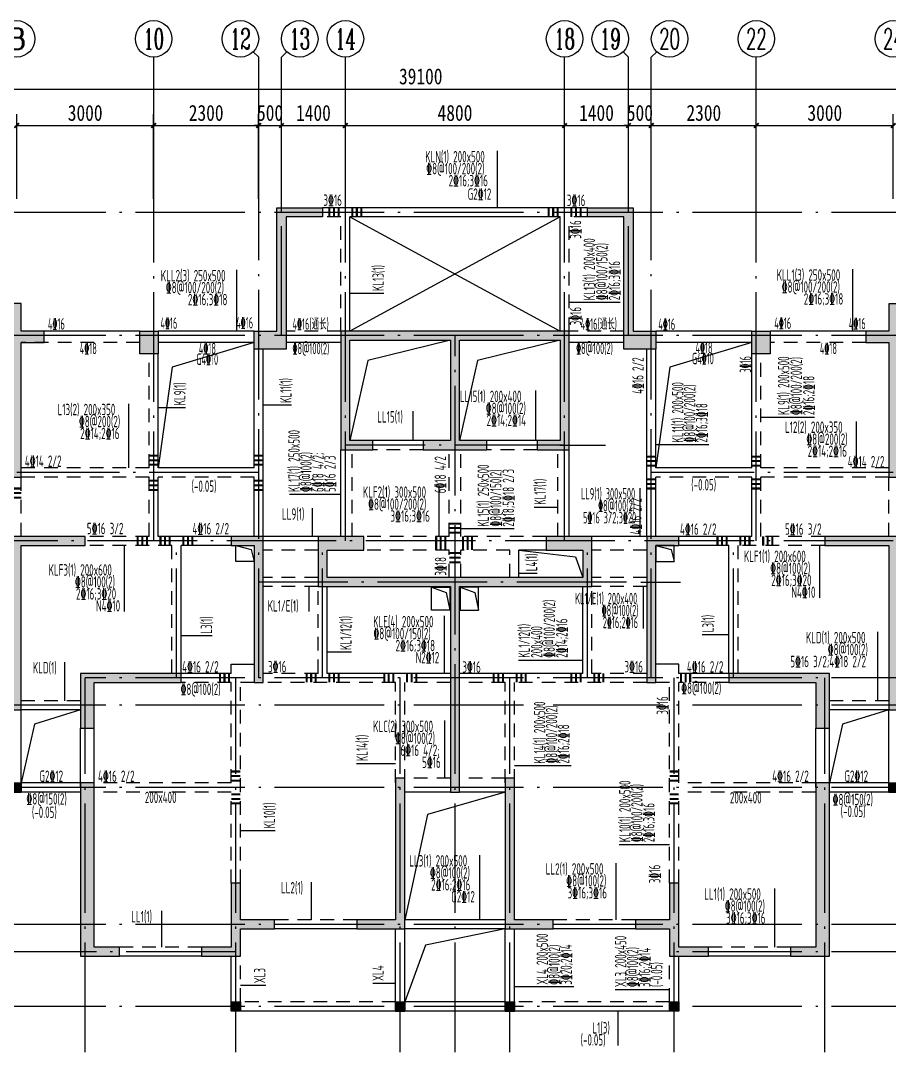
# Model space of a CAD drawing. Extents: x -144902 to 588294, y -160863 to 65494.
# Drawn here: x 405047 to 424077, y -66817 to -44274 of the extents above; entities that cross this region are included whole.
import ezdxf
from ezdxf.enums import TextEntityAlignment as Align

# ---------------------------------------------------------------- set-up
doc = ezdxf.new("R2010")
doc.units = 0
doc.header["$LTSCALE"] = 100
doc.linetypes.add('3', pattern=[5, 3, -2])
doc.linetypes.add('ACAD_ISO04W100', pattern=[30.5, 24, -3, 0.5, -3])
doc.layers.get('0').update_dxf_attribs({"linetype": 'CONTINUOUS'})
doc.layers.get('Defpoints').update_dxf_attribs({"linetype": 'CONTINUOUS'})
for name, color, linetype in [('AXIS', 3, 'CONTINUOUS'), ('AXIS_TEXT', 7, 'CONTINUOUS'), ('DOTE', 253, 'ACAD_ISO04W100'), ('GZ', 7, 'CONTINUOUS'), ('HATCH', 254, 'CONTINUOUS'), ('HIDE_BEAMDIMLOCAL', 7, 'CONTINUOUS'), ('HIDE_BEAMDIMMASS', 2, 'CONTINUOUS'), ('P排气道', 232, 'CONTINUOUS'), ('S_BEAMDIMLOCAL', 7, 'CONTINUOUS'), ('S_BEAMDIMMASS', 2, 'CONTINUOUS'), ('梁', 4, 'CONTINUOUS'), ('梁虚线', 134, '3'), ('次梁箍筋', 1, 'CONTINUOUS'), ('砼墙', 3, 'CONTINUOUS'), ('门', 174, 'CONTINUOUS'), ('门虚线', 174, '3'), ('零厚板', 7, 'CONTINUOUS')]:
    doc.layers.add(name, color=color, linetype=linetype)
doc.styles.add('_HZTXT', font='complex.shx', dxfattribs={"width": 0.7, "bigfont": 'tssdchn.shx'})
doc.styles.add('COMPLEX', font='COMPLEX')
doc.styles.add('DIM_FONT', font='SIMHEI.TTF', dxfattribs={"width": 0.8})
doc.styles.get("Standard").update_dxf_attribs({"font": 'tssdeng.shx', "width": 0.7, "bigfont": 'tssdchn.shx'})
doc.dimstyles.new('_TCH_ARCH&&100', dxfattribs={"dimtxt": 350, "dimasz": 100, "dimexe": 250, "dimexo": 300, "dimgap": 100, "dimtad": 1, "dimdec": 0, "dimzin": 0, "dimdsep": 46, "dimtxsty": 'DIM_FONT', "dimblk": 'ARCHTICK', "dimcen": 0.09, "dimclrt": 7, "dimazin": 2, "dimtfac": 1, "dimtdec": 0, "dimtix": 1, "dimtmove": 2, "dimatfit": 3, "dimfxl": 1, "dimtolj": 1, "dimtzin": 0, "dimarcsym": 0})

# ---------------------------------------------------------------- blocks, each defined once
blk = doc.blocks.new('2012120710010639')
at = {"layer": 'P排气道', "linetype": 'ByBlock', "elevation": 0}
for points in [[(9485, 1065), (9085, 1065), (9085, 1415), (9485, 1415)], [(18285, 1065), (18685, 1065), (18685, 1415), (18285, 1415)], [(13770, 500), (13770, 0), (13370, 0), (13370, 500)], [(14000, 500), (14000, 0), (14400, 0), (14400, 500)]]:
    blk.add_lwpolyline(points, close=True, dxfattribs=at)
for points in [[(9485, 1415), (9151, 1329), (9085, 1065)], [(18685, 1415), (18351, 1329), (18285, 1065)], [(13770, 500), (13447, 389), (13370, 0)], [(14400, 500), (14077, 389), (14000, 0)]]:
    blk.add_lwpolyline(points, dxfattribs=at)
blk = doc.blocks.new('_ArchTick')
at = {"color": 0, "linetype": 'ByBlock', "const_width": 0.4}
blk.add_lwpolyline([(-0.5, -0.5), (0.5, 0.5)], dxfattribs=at)
blk = doc.blocks.new('*D1671')
at = {"layer": 'AXIS', "color": 0, "lineweight": -2}
for p, q in [((30961, 22375), (30961, 24228)), ((33961, 22375), (33961, 24228)), ((30961, 23978), (33961, 23978))]:
    blk.add_line(p, q, dxfattribs=at)
at = {"layer": 'Defpoints', "color": 0}
for p in [(33961, 23978), (30961, 22075), (33961, 22075)]:
    blk.add_point(p, dxfattribs=at)
at = {"layer": 'AXIS', "color": 0, "lineweight": -2, "xscale": 100, "yscale": 100, "zscale": 100, "rotation": 180}
blk.add_blockref('_ArchTick', (30961, 23978), dxfattribs=at)
at = {"layer": 'AXIS', "color": 0, "lineweight": -2, "xscale": 100, "yscale": 100, "zscale": 100}
blk.add_blockref('_ArchTick', (33961, 23978), dxfattribs=at)
at = {"layer": 'AXIS', "color": 7, "insert": (32461, 24253), "char_height": 350, "attachment_point": 5, "style": 'DIM_FONT'}
blk.add_mtext('\\A1;3000', dxfattribs=at)
blk = doc.blocks.new('*D1672')
at = {"layer": 'AXIS', "color": 0, "lineweight": -2}
for p, q in [((28661, 22375), (28661, 24228)), ((30961, 22375), (30961, 24228)), ((28661, 23978), (30961, 23978))]:
    blk.add_line(p, q, dxfattribs=at)
at = {"layer": 'Defpoints', "color": 0}
for p in [(30961, 23978), (28661, 22075), (30961, 22075)]:
    blk.add_point(p, dxfattribs=at)
at = {"layer": 'AXIS', "color": 0, "lineweight": -2, "xscale": 100, "yscale": 100, "zscale": 100, "rotation": 180}
blk.add_blockref('_ArchTick', (28661, 23978), dxfattribs=at)
at = {"layer": 'AXIS', "color": 0, "lineweight": -2, "xscale": 100, "yscale": 100, "zscale": 100}
blk.add_blockref('_ArchTick', (30961, 23978), dxfattribs=at)
at = {"layer": 'AXIS', "color": 7, "insert": (29811, 24253), "char_height": 350, "attachment_point": 5, "style": 'DIM_FONT'}
blk.add_mtext('\\A1;2300', dxfattribs=at)
blk = doc.blocks.new('*D1673')
at = {"layer": 'AXIS', "color": 0, "lineweight": -2}
for p, q in [((28161, 22375), (28161, 24228)), ((28661, 22375), (28661, 24228)), ((28161, 23978), (28061, 23978)), ((28161, 23978), (28661, 23978)), ((28661, 23978), (28761, 23978))]:
    blk.add_line(p, q, dxfattribs=at)
at = {"layer": 'Defpoints', "color": 0}
for p in [(28661, 23978), (28161, 22075), (28661, 22075)]:
    blk.add_point(p, dxfattribs=at)
at = {"layer": 'AXIS', "color": 0, "lineweight": -2, "xscale": 100, "yscale": 100, "zscale": 100}
blk.add_blockref('_ArchTick', (28161, 23978), dxfattribs=at)
at = {"layer": 'AXIS', "color": 0, "lineweight": -2, "xscale": 100, "yscale": 100, "zscale": 100, "rotation": 180}
blk.add_blockref('_ArchTick', (28661, 23978), dxfattribs=at)
at = {"layer": 'AXIS', "color": 7, "insert": (28411, 24253), "char_height": 350, "attachment_point": 5, "style": 'DIM_FONT'}
blk.add_mtext('\\A1;500', dxfattribs=at)
blk = doc.blocks.new('*D1674')
at = {"layer": 'AXIS', "color": 0, "lineweight": -2}
for p, q in [((26761, 22375), (26761, 24228)), ((28161, 22375), (28161, 24228)), ((26761, 23978), (28161, 23978))]:
    blk.add_line(p, q, dxfattribs=at)
at = {"layer": 'Defpoints', "color": 0}
for p in [(28161, 23978), (26761, 22075), (28161, 22075)]:
    blk.add_point(p, dxfattribs=at)
at = {"layer": 'AXIS', "color": 0, "lineweight": -2, "xscale": 100, "yscale": 100, "zscale": 100, "rotation": 180}
blk.add_blockref('_ArchTick', (26761, 23978), dxfattribs=at)
at = {"layer": 'AXIS', "color": 0, "lineweight": -2, "xscale": 100, "yscale": 100, "zscale": 100}
blk.add_blockref('_ArchTick', (28161, 23978), dxfattribs=at)
at = {"layer": 'AXIS', "color": 7, "insert": (27461, 24253), "char_height": 350, "attachment_point": 5, "style": 'DIM_FONT'}
blk.add_mtext('\\A1;1400', dxfattribs=at)
blk = doc.blocks.new('*D1675')
at = {"layer": 'AXIS', "color": 0, "lineweight": -2}
for p, q in [((21961, 22375), (21961, 24228)), ((26761, 22375), (26761, 24228)), ((21961, 23978), (26761, 23978))]:
    blk.add_line(p, q, dxfattribs=at)
at = {"layer": 'Defpoints', "color": 0}
for p in [(26761, 23978), (21961, 22075), (26761, 22075)]:
    blk.add_point(p, dxfattribs=at)
at = {"layer": 'AXIS', "color": 0, "lineweight": -2, "xscale": 100, "yscale": 100, "zscale": 100, "rotation": 180}
blk.add_blockref('_ArchTick', (21961, 23978), dxfattribs=at)
at = {"layer": 'AXIS', "color": 0, "lineweight": -2, "xscale": 100, "yscale": 100, "zscale": 100}
blk.add_blockref('_ArchTick', (26761, 23978), dxfattribs=at)
at = {"layer": 'AXIS', "color": 7, "insert": (24361, 24253), "char_height": 350, "attachment_point": 5, "style": 'DIM_FONT'}
blk.add_mtext('\\A1;4800', dxfattribs=at)
blk = doc.blocks.new('*D1676')
at = {"layer": 'AXIS', "color": 0, "lineweight": -2}
for p, q in [((20561, 22375), (20561, 24228)), ((21961, 22375), (21961, 24228)), ((20561, 23978), (21961, 23978))]:
    blk.add_line(p, q, dxfattribs=at)
at = {"layer": 'Defpoints', "color": 0}
for p in [(21961, 23978), (20561, 22075), (21961, 22075)]:
    blk.add_point(p, dxfattribs=at)
at = {"layer": 'AXIS', "color": 0, "lineweight": -2, "xscale": 100, "yscale": 100, "zscale": 100, "rotation": 180}
blk.add_blockref('_ArchTick', (20561, 23978), dxfattribs=at)
at = {"layer": 'AXIS', "color": 0, "lineweight": -2, "xscale": 100, "yscale": 100, "zscale": 100}
blk.add_blockref('_ArchTick', (21961, 23978), dxfattribs=at)
at = {"layer": 'AXIS', "color": 7, "insert": (21261, 24253), "char_height": 350, "attachment_point": 5, "style": 'DIM_FONT'}
blk.add_mtext('\\A1;1400', dxfattribs=at)
blk = doc.blocks.new('*D1677')
at = {"layer": 'AXIS', "color": 0, "lineweight": -2}
for p, q in [((20061, 22375), (20061, 24228)), ((20561, 22375), (20561, 24228)), ((20061, 23978), (19961, 23978)), ((20061, 23978), (20561, 23978)), ((20561, 23978), (20661, 23978))]:
    blk.add_line(p, q, dxfattribs=at)
at = {"layer": 'Defpoints', "color": 0}
for p in [(20561, 23978), (20061, 22075), (20561, 22075)]:
    blk.add_point(p, dxfattribs=at)
at = {"layer": 'AXIS', "color": 0, "lineweight": -2, "xscale": 100, "yscale": 100, "zscale": 100}
blk.add_blockref('_ArchTick', (20061, 23978), dxfattribs=at)
at = {"layer": 'AXIS', "color": 0, "lineweight": -2, "xscale": 100, "yscale": 100, "zscale": 100, "rotation": 180}
blk.add_blockref('_ArchTick', (20561, 23978), dxfattribs=at)
at = {"layer": 'AXIS', "color": 7, "insert": (20311, 24253), "char_height": 350, "attachment_point": 5, "style": 'DIM_FONT'}
blk.add_mtext('\\A1;500', dxfattribs=at)
blk = doc.blocks.new('*D1678')
at = {"layer": 'AXIS', "color": 0, "lineweight": -2}
for p, q in [((17761, 22375), (17761, 24228)), ((20061, 22375), (20061, 24228)), ((17761, 23978), (20061, 23978))]:
    blk.add_line(p, q, dxfattribs=at)
at = {"layer": 'Defpoints', "color": 0}
for p in [(20061, 23978), (17761, 22075), (20061, 22075)]:
    blk.add_point(p, dxfattribs=at)
at = {"layer": 'AXIS', "color": 0, "lineweight": -2, "xscale": 100, "yscale": 100, "zscale": 100, "rotation": 180}
blk.add_blockref('_ArchTick', (17761, 23978), dxfattribs=at)
at = {"layer": 'AXIS', "color": 0, "lineweight": -2, "xscale": 100, "yscale": 100, "zscale": 100}
blk.add_blockref('_ArchTick', (20061, 23978), dxfattribs=at)
at = {"layer": 'AXIS', "color": 7, "insert": (18911, 24253), "char_height": 350, "attachment_point": 5, "style": 'DIM_FONT'}
blk.add_mtext('\\A1;2300', dxfattribs=at)
blk = doc.blocks.new('*D1679')
at = {"layer": 'AXIS', "color": 0, "lineweight": -2}
for p, q in [((14761, 22375), (14761, 24228)), ((17761, 22375), (17761, 24228)), ((14761, 23978), (17761, 23978))]:
    blk.add_line(p, q, dxfattribs=at)
at = {"layer": 'Defpoints', "color": 0}
for p in [(17761, 23978), (14761, 22075), (17761, 22075)]:
    blk.add_point(p, dxfattribs=at)
at = {"layer": 'AXIS', "color": 0, "lineweight": -2, "xscale": 100, "yscale": 100, "zscale": 100, "rotation": 180}
blk.add_blockref('_ArchTick', (14761, 23978), dxfattribs=at)
at = {"layer": 'AXIS', "color": 0, "lineweight": -2, "xscale": 100, "yscale": 100, "zscale": 100}
blk.add_blockref('_ArchTick', (17761, 23978), dxfattribs=at)
at = {"layer": 'AXIS', "color": 7, "insert": (16261, 24253), "char_height": 350, "attachment_point": 5, "style": 'DIM_FONT'}
blk.add_mtext('\\A1;3000', dxfattribs=at)
blk = doc.blocks.new('*D1686')
at = {"layer": 'AXIS', "color": 0, "lineweight": -2}
for p, q in [((4061, 22375), (4061, 25028)), ((43161, 22375), (43161, 25028)), ((4061, 24778), (43161, 24778))]:
    blk.add_line(p, q, dxfattribs=at)
at = {"layer": 'Defpoints', "color": 0}
for p in [(43161, 24778), (4061, 22075), (43161, 22075)]:
    blk.add_point(p, dxfattribs=at)
at = {"layer": 'AXIS', "color": 0, "lineweight": -2, "xscale": 100, "yscale": 100, "zscale": 100, "rotation": 180}
blk.add_blockref('_ArchTick', (4061, 24778), dxfattribs=at)
at = {"layer": 'AXIS', "color": 0, "lineweight": -2, "xscale": 100, "yscale": 100, "zscale": 100}
blk.add_blockref('_ArchTick', (43161, 24778), dxfattribs=at)
at = {"layer": 'AXIS', "color": 7, "insert": (23611, 25053), "char_height": 350, "attachment_point": 5, "style": 'DIM_FONT'}
blk.add_mtext('\\A1;39100', dxfattribs=at)
blk = doc.blocks.new('_AXISO')
blk.add_circle((0, 0), 0.5)
at = {"layer": 'AXIS_TEXT', "style": 'COMPLEX', "width": 1.041667}
blk.add_attdef('A', text='', height=0.56, dxfattribs=at).set_placement((-0.25, -0.28), (0.25, -0.28), align=Align.FIT)
blk = doc.blocks.new('2012122714531000')
at = {"layer": 'HATCH'}
blk.add_hatch(color=256, dxfattribs=at).paths.add_polyline_path([(0, 200), (200, 200), (200, 0), (0, 0)])
at = {"layer": 'GZ'}
blk.add_lwpolyline([(0, 200), (200, 200), (200, 0), (0, 0)], close=True, dxfattribs=at)
blk = doc.blocks.new('2012122621245179')
at = {"layer": 'HATCH'}
for points in [[(20661.4, 21975), (20661.4, 19075), (19961.4, 19075), (19961.4, 19475), (20461.4, 19475), (20461.4, 22175), (21461.4, 22175), (21461.4, 21975)], [(28261.4, 22175), (28261.4, 19475), (28761.4, 19475), (28761.4, 19075), (28061.4, 19075), (28061.4, 21975), (27261.4, 21975), (27261.4, 22175)], [(14111.4, 20075.2), (14111.4, 19875.2), (14611.4, 19875.2), (14611.4, 16275), (14861.4, 16275), (14861.4, 19225), (15361.4, 19225), (15361.4, 19475), (14861.4, 19475), (14861.4, 20075.2)], [(34661.4, 20075), (33861.4, 20075), (33861.4, 19475), (33361.4, 19475), (33361.4, 19225), (33861.4, 19225), (33861.4, 16275), (34111.4, 16275), (34111.4, 19875), (34661.4, 19875)], [(17461.4, 19475), (17861.4, 19475), (17861.4, 18975), (17461.4, 18975)], [(26661.4, 17075), (26161.4, 17075), (26161.4, 16875), (26861.4, 16875), (26861.4, 19475), (21861.4, 19475), (21861.4, 16875), (22561.4, 16875), (22561.4, 17075), (22061.4, 17075), (22061.4, 19275), (24261.4, 19275), (24261.4, 17075), (23661.3, 17075), (23661.3, 16875), (25061.4, 16875), (25061.4, 17075), (24461.4, 17075), (24461.4, 19275), (26661.4, 19275)], [(30861.4, 19475), (31261.4, 19475), (31261.4, 18975), (30861.4, 18975)], [(14861.4, 11175), (14861.4, 14775), (16261.4, 14775), (16261.4, 14975), (14611.4, 14975), (14611.4, 11375), (14261.4, 11375), (14261.4, 11175)], [(19961.4, 14775), (19961.4, 11775), (20161.4, 11775), (20161.4, 14975), (19461.2, 14975), (19461.2, 14775)], [(26361.4, 14975), (26361.4, 14675), (27161.4, 14675), (27161.4, 14075), (21561.4, 14075), (21561.4, 14675), (22361.4, 14675), (22361.4, 14975), (21361.4, 14975), (21361.4, 13875), (24261.4, 13875), (24261.4, 9375), (24461.4, 9375), (24461.4, 13875), (27361.4, 13875), (27361.4, 14975)], [(28761.4, 14775), (29261.5, 14775), (29261.5, 14975), (28561.4, 14975), (28561.4, 11775), (28761.4, 11775)], [(34111.4, 11375), (34111.4, 14975), (32461.4, 14975), (32461.4, 14775), (33861.4, 14775), (33861.4, 11175), (34461.4, 11175), (34461.4, 11375)], [(16461.4, 11775), (18361.2, 11775), (18361.2, 11975), (16161.4, 11975), (16161.4, 10775), (16461.4, 10775)], [(32561.4, 11975), (30361.4, 11975), (30361.4, 11775), (32261.4, 11775), (32261.4, 10775), (32561.4, 10775)], [(16161.4, 5775), (17011.4, 5775), (17011.4, 5975), (16461.4, 5975), (16461.4, 9575), (16161.4, 9575)], [(22211.4, 6575), (22211.4, 6375), (23261.4, 6375), (23261.4, 9675), (23061.4, 9675), (23061.4, 6575)], [(25461.4, 6375), (26511.4, 6375), (26511.4, 6575), (25661.4, 6575), (25661.4, 9675), (25461.4, 9675)], [(32261.4, 5975), (31711.4, 5975), (31711.4, 5775), (32561.4, 5775), (32561.4, 9575), (32261.4, 9575)], [(18811.4, 5775.4), (19661.4, 5775.4), (19661.4, 6375), (20411.4, 6375), (20411.4, 6575), (19661.4, 6575), (19661.4, 7375), (19461.4, 7375), (19461.4, 6575), (19461.4, 5975.4), (18811.4, 5975.4)], [(28311.4, 6575), (28311.4, 6375), (29061.4, 6375), (29061.4, 5775.4), (29911.4, 5775.4), (29911.4, 5975.4), (29261.4, 5975.4), (29261.4, 6575), (29261.4, 7375), (29061.4, 7375), (29061.4, 6575)]]:
    blk.add_hatch(color=256, dxfattribs=at).paths.add_polyline_path(points)
at = {"layer": 'AXIS'}
for p, q in [((17761.4, 22075, 0), (17761.4, 25477.6, 0)), ((19944.2, 25594.8, 0), (20061.4, 25477.6, 0)), ((20061.4, 22075, 0), (20061.4, 25477.6, 0)), ((20678.5, 25594.8, 0), (20561.4, 25477.6, 0)), ((20561.4, 22075, 0), (20561.4, 25477.6, 0)), ((21961.4, 22075, 0), (21961.4, 25477.6, 0)), ((26761.4, 22075, 0), (26761.4, 25477.6, 0)), ((28044.2, 25594.8, 0), (28161.4, 25477.6, 0)), ((28161.4, 22075, 0), (28161.4, 25477.6, 0)), ((28778.5, 25594.8, 0), (28661.4, 25477.6, 0)), ((28661.4, 22075, 0), (28661.4, 25477.6, 0)), ((30961.4, 22075, 0), (30961.4, 25477.6, 0)), ((26658.9, 16975, 0), (27658.9, 16975, 0)), ((28434.3, 13975, 0), (29299.5, 13975, 0))]:
    blk.add_line(p, q, dxfattribs=at)
at = {"layer": 'DOTE'}
for p, q in [((17761.4, 14875, 0), (17761.4, 23075, 0)), ((20061.4, 11875, 0), (20061.4, 23075, 0)), ((20561.4, 19375, 0), (20561.4, 23075, 0)), ((21961.4, 14875, 0), (21961.4, 23075, 0)), ((26761.4, 14875, 0), (26761.4, 23075, 0)), ((28161.4, 19375, 0), (28161.4, 23075, 0)), ((28661.4, 11875, 0), (28661.4, 23075, 0)), ((30961.4, 14875, 0), (30961.4, 23075, 0)), ((44161.4, 22075, 0), (3061.4, 22075, 0)), ((44161.4, 19375, 0), (8661.4, 19375, 0)), ((24361.4, 3675, 0), (24361.4, 19375, 0)), ((26761.4, 16975, 0), (21961.4, 16975, 0)), ((20061.4, 16375, 0), (14761.4, 16375, 0)), ((33961.4, 16375, 0), (28661.4, 16375, 0)), ((33961.4, 14875, 0), (3461.4, 14875, 0)), ((18261.2, 11875), (18261.2, 14875)), ((21461.4, 11875, 0), (21461.4, 14875, 0)), ((27261.4, 11875, 0), (27261.4, 14875, 0)), ((30461.4, 11875), (30461.4, 14875)), ((28114.7, 13975, 0), (20061.4, 13975, 0)), ((44161.4, 11875, 0), (16261.4, 11875, 0)), ((16261.4, 3675, 0), (16261.4, 11875, 0)), ((19561.4, 3675, 0), (19561.4, 11875, 0)), ((23161.4, 3675, 0), (23161.4, 11875, 0)), ((25561.4, 3675, 0), (25561.4, 11875, 0)), ((29161.4, 3675, 0), (29161.4, 11875, 0)), ((32461.4, 3675, 0), (32461.4, 11875, 0)), ((44161.4, 11275, 0), (3061.4, 11275, 0)), ((44161.4, 9475, 0), (3061.4, 9475, 0)), ((44161.4, 6475, 0), (3061.4, 6475, 0)), ((19561.4, 5875, 0), (3061.4, 5875, 0)), ((44161.4, 5875, 0), (29161.4, 5875, 0)), ((44161.4, 4675, 0), (3061.4, 4675, 0))]:
    blk.add_line(p, q, dxfattribs=at)
at = {"layer": '梁'}
for p, q in [((21961.4, 22175), (21461.4, 22175)), ((26761.4, 22175), (21961.4, 22175)), ((27261.4, 22175), (26761.4, 22175)), ((22061.4, 19475), (22061.4, 21975)), ((26661.4, 21975), (22061.4, 21975)), ((26661.4, 19475), (26661.4, 21975)), ((17461.4, 19475), (14861.4, 19475)), ((19961.4, 19475), (17861.4, 19475)), ((30861.4, 19475), (28761.4, 19475)), ((33361.4, 19475), (31261.4, 19475)), ((19961.4, 19225), (17861.4, 19225)), ((21861.4, 19225), (20661.4, 19225)), ((28061.4, 19225), (26861.4, 19225)), ((30861.4, 19225), (28761.4, 19225)), ((17861.4, 16475), (17861.4, 18975)), ((19961.4, 16475), (19961.4, 19075)), ((20161.4, 16395), (20161.4, 19075)), ((28561.4, 16375), (28561.4, 19075)), ((28761.4, 16475), (28761.4, 19075)), ((30861.4, 16475), (30861.4, 18975)), ((23661.3, 17075), (22561.4, 17075)), ((26161.4, 17075), (25061.4, 17075)), ((21861.4, 14975), (21861.4, 16875)), ((26861.4, 14975), (26861.4, 16875)), ((19961.4, 16475), (17861.4, 16475)), ((30861.4, 16475), (28761.4, 16475)), ((17861.4, 14975), (17861.4, 16275)), ((19961.4, 14975), (19961.4, 16275)), ((20161.4, 14975), (20161.4, 16395)), ((28561.4, 14975), (28561.4, 16375)), ((28761.4, 14975), (28761.4, 16275)), ((30861.4, 14975), (30861.4, 16275)), ((18261.2, 14975), (17861.4, 14975)), ((19461.2, 14975), (18261.2, 14975)), ((21361.4, 14975), (20161.4, 14975)), ((28561.4, 14975), (27361.4, 14975)), ((30461.4, 14975), (29261.5, 14975)), ((30861.4, 14975), (30461.4, 14975)), ((18361.2, 11975), (18361.2, 14775)), ((19461.2, 14775), (18361.2, 14775)), ((26361.4, 14675), (25761.4, 14675)), ((25761.4, 14075, 0), (25761.4, 14675, 0)), ((30361.4, 14775), (29261.5, 14775)), ((30361.4, 11975), (30361.4, 14775)), ((21561.4, 11975), (21561.4, 13875)), ((27161.4, 11975), (27161.4, 13875)), ((19461.4, 11975), (19461.4, 12175)), ((19461.4, 12175), (19961.4, 12175)), ((29261.4, 12175), (28761.4, 12175)), ((29261.4, 11975), (29261.4, 12175)), ((19461.4, 11975), (18361.2, 11975)), ((24261.4, 11975), (21561.4, 11975)), ((27161.4, 11975), (24461.4, 11975)), ((30361.4, 11975), (29261.4, 11975)), ((14861.4, 9375), (14861.4, 11175)), ((16161.4, 11175), (14861.4, 11175)), ((33861.4, 11175), (32561.4, 11175)), ((33861.4, 9375), (33861.4, 11175)), ((14661.4, 9375), (14861.4, 9375)), ((24261.4, 9375), (23261.4, 9375)), ((25461.4, 9375), (24461.4, 9375)), ((33861.4, 9375), (34061.4, 9375)), ((25461.4, 6575), (23261.4, 6575)), ((22211.4, 6375), (20411.4, 6375)), ((23061.4, 4575), (23061.4, 6375)), ((23261.4, 4575), (23261.4, 6375)), ((25461.4, 6375), (23261.4, 6375)), ((25461.4, 4575), (25461.4, 6375)), ((25661.4, 4575), (25661.4, 6375)), ((28311.4, 6375), (26511.4, 6375)), ((18811.4, 5775.4), (17011.4, 5775)), ((31711.4, 5775), (29911.4, 5775.4)), ((23061.4, 4575), (23261.4, 4575)), ((25461.4, 4575), (25661.4, 4575))]:
    blk.add_line(p, q, dxfattribs=at)
at = {"layer": '梁', "color": 210}
for p, q in [((16161.4, 9575), (14861.4, 9575)), ((33861.4, 9575), (32561.4, 9575)), ((16161.4, 9375), (14861.4, 9375)), ((33861.4, 9375), (32561.4, 9375)), ((19461.4, 4575), (19461.4, 5775.4)), ((29261.4, 4575), (29261.4, 5775.4)), ((25461.4, 4775), (23261.4, 4775)), ((23061.4, 4575), (19461.4, 4575)), ((29261.4, 4575), (23261.4, 4575))]:
    blk.add_line(p, q, dxfattribs=at)
at = {"layer": '梁虚线'}
for p, q in [((21861.4, 21975), (21461.4, 21975)), ((21861.4, 19475), (21861.4, 21975)), ((26861.4, 19475), (26861.4, 21975)), ((27261.4, 21975), (26861.4, 21975)), ((21861.4, 19475), (20661.4, 19475)), ((28061.4, 19475), (26861.4, 19475)), ((17461.4, 19225), (14861.4, 19225)), ((33361.4, 19225), (31261.4, 19225)), ((17661.4, 16475), (17661.4, 18975)), ((31061.4, 16475), (31061.4, 18975)), ((22111.4, 14975), (22111.4, 16875)), ((23661.3, 16875), (22561.4, 16875)), ((24236.4, 14975), (24236.4, 16875)), ((24486.4, 14975), (24486.4, 16875)), ((26161.4, 16875), (25061.4, 16875)), ((26611.4, 14975), (26611.4, 16875)), ((17661.4, 16475), (14861.4, 16475)), ((33861.4, 16475), (31061.4, 16475)), ((17661.4, 16275), (14861.4, 16275)), ((14861.4, 14975), (14861.4, 16275)), ((17661.4, 14975), (17661.4, 16275)), ((19961.4, 16275), (17861.4, 16275)), ((30861.4, 16275), (28761.4, 16275)), ((33861.4, 16275), (31061.4, 16275)), ((31061.4, 14975), (31061.4, 16275)), ((33861.4, 14975), (33861.4, 16275)), ((17661.4, 14975), (16261.4, 14975)), ((24236.4, 14975), (22361.4, 14975)), ((26361.4, 14975), (24486.4, 14975)), ((32461.4, 14975), (31061.4, 14975)), ((18161.2, 14775), (16261.4, 14775)), ((18161.2, 11975), (18161.2, 14775)), ((21361.4, 14675), (20161.4, 14675)), ((24236.4, 14675), (22361.4, 14675)), ((24236.4, 14075), (24236.4, 14675)), ((24486.4, 14075), (24486.4, 14675)), ((25561.4, 14675), (24486.4, 14675)), ((25561.4, 14075, 0), (25561.4, 14675, 0)), ((28561.4, 14675), (27361.4, 14675)), ((30561.4, 11975), (30561.4, 14775)), ((32461.4, 14775), (30561.4, 14775)), ((21361.4, 14075), (20161.4, 14075)), ((28561.4, 14075), (27361.4, 14075)), ((21361.4, 13875), (20161.4, 13875)), ((21361.4, 11975), (21361.4, 13875)), ((27361.4, 11975), (27361.4, 13875)), ((28561.4, 13875), (27361.4, 13875)), ((21361.4, 11975), (20161.4, 11975)), ((28561.4, 11975), (27361.4, 11975)), ((19461.4, 11775), (18361.2, 11775)), ((19461.4, 9575), (19461.4, 11775)), ((19961.4, 11775), (19661.4, 11775)), ((19661.4, 7375), (19661.4, 11775)), ((23061.4, 11775), (20161.4, 11775)), ((23061.4, 9575), (23061.4, 11775)), ((24261.4, 11775), (23261.4, 11775)), ((23261.4, 9575), (23261.4, 11775)), ((25461.4, 11775), (24461.4, 11775)), ((25461.4, 9575), (25461.4, 11775)), ((28561.4, 11775), (25661.4, 11775)), ((25661.4, 9575), (25661.4, 11775)), ((29061.4, 11775), (28761.4, 11775)), ((29061.4, 7375), (29061.4, 11775)), ((30361.4, 11775), (29261.4, 11775)), ((29261.4, 9575), (29261.4, 11775)), ((16161.4, 11375), (14861.4, 11375)), ((33861.4, 11375), (32561.4, 11375)), ((19461.4, 9575), (16461.4, 9575)), ((24261.4, 9675), (23261.4, 9675)), ((25461.4, 9675), (24461.4, 9675)), ((32261.4, 9575), (29261.4, 9575)), ((19461.4, 9375), (16461.4, 9375)), ((19461.4, 7375), (19461.4, 9375)), ((32261.4, 9375), (29261.4, 9375)), ((29261.4, 7375), (29261.4, 9375)), ((22211.4, 6575), (20411.4, 6575)), ((28311.4, 6575), (26511.4, 6575)), ((18811.4, 5975.4), (17011.4, 5975)), ((31711.4, 5975), (29911.4, 5975.4))]:
    blk.add_line(p, q, dxfattribs=at)
at = {"layer": '梁虚线', "color": 210}
for p, q in [((19661.4, 4775), (19661.4, 5775.4)), ((29061.4, 4775), (29061.4, 5775.4)), ((23061.4, 4775), (19661.4, 4775)), ((29061.4, 4775), (25661.4, 4775))]:
    blk.add_line(p, q, dxfattribs=at)
at = {"layer": '砼墙'}
for points in [[(20661.4, 21975), (20661.4, 19075), (19961.4, 19075), (19961.4, 19475), (20461.4, 19475), (20461.4, 22175), (21461.4, 22175), (21461.4, 21975)], [(28261.4, 22175), (28261.4, 19475), (28761.4, 19475), (28761.4, 19075), (28061.4, 19075), (28061.4, 21975), (27261.4, 21975), (27261.4, 22175)], [(14111.4, 20075.2), (14111.4, 19875.2), (14611.4, 19875.2), (14611.4, 16275), (14861.4, 16275), (14861.4, 19225), (15361.4, 19225), (15361.4, 19475), (14861.4, 19475), (14861.4, 20075.2)], [(34661.4, 20075), (33861.4, 20075), (33861.4, 19475), (33361.4, 19475), (33361.4, 19225), (33861.4, 19225), (33861.4, 16275), (34111.4, 16275), (34111.4, 19875), (34661.4, 19875)], [(17461.4, 19475), (17861.4, 19475), (17861.4, 18975), (17461.4, 18975)], [(26661.4, 17075), (26161.4, 17075), (26161.4, 16875), (26861.4, 16875), (26861.4, 19475), (21861.4, 19475), (21861.4, 16875), (22561.4, 16875), (22561.4, 17075), (22061.4, 17075), (22061.4, 19275), (24261.4, 19275), (24261.4, 17075), (23661.3, 17075), (23661.3, 16875), (25061.4, 16875), (25061.4, 17075), (24461.4, 17075), (24461.4, 19275), (26661.4, 19275)], [(30861.4, 19475), (31261.4, 19475), (31261.4, 18975), (30861.4, 18975)], [(14861.4, 11175), (14861.4, 14775), (16261.4, 14775), (16261.4, 14975), (14611.4, 14975), (14611.4, 11375), (14261.4, 11375), (14261.4, 11175)], [(19961.4, 14775), (19961.4, 11775), (20161.4, 11775), (20161.4, 14975), (19461.2, 14975), (19461.2, 14775)], [(26361.4, 14975), (26361.4, 14675), (27161.4, 14675), (27161.4, 14075), (21561.4, 14075), (21561.4, 14675), (22361.4, 14675), (22361.4, 14975), (21361.4, 14975), (21361.4, 13875), (24261.4, 13875), (24261.4, 9375), (24461.4, 9375), (24461.4, 13875), (27361.4, 13875), (27361.4, 14975)], [(28761.4, 14775), (29261.5, 14775), (29261.5, 14975), (28561.4, 14975), (28561.4, 11775), (28761.4, 11775)], [(34111.4, 11375), (34111.4, 14975), (32461.4, 14975), (32461.4, 14775), (33861.4, 14775), (33861.4, 11175), (34461.4, 11175), (34461.4, 11375)], [(16461.4, 11775), (18361.2, 11775), (18361.2, 11975), (16161.4, 11975), (16161.4, 10775), (16461.4, 10775)], [(32561.4, 11975), (30361.4, 11975), (30361.4, 11775), (32261.4, 11775), (32261.4, 10775), (32561.4, 10775)], [(16161.4, 5775), (17011.4, 5775), (17011.4, 5975), (16461.4, 5975), (16461.4, 9575), (16161.4, 9575)], [(22211.4, 6575), (22211.4, 6375), (23261.4, 6375), (23261.4, 9675), (23061.4, 9675), (23061.4, 6575)], [(25461.4, 6375), (26511.4, 6375), (26511.4, 6575), (25661.4, 6575), (25661.4, 9675), (25461.4, 9675)], [(32261.4, 5975), (31711.4, 5975), (31711.4, 5775), (32561.4, 5775), (32561.4, 9575), (32261.4, 9575)], [(18811.4, 5775.4), (19661.4, 5775.4), (19661.4, 6375), (20411.4, 6375), (20411.4, 6575), (19661.4, 6575), (19661.4, 7375), (19461.4, 7375), (19461.4, 6575), (19461.4, 5975.4), (18811.4, 5975.4)], [(28311.4, 6575), (28311.4, 6375), (29061.4, 6375), (29061.4, 5775.4), (29911.4, 5775.4), (29911.4, 5975.4), (29261.4, 5975.4), (29261.4, 6575), (29261.4, 7375), (29061.4, 7375), (29061.4, 6575)]]:
    blk.add_lwpolyline(points, close=True, dxfattribs=at)
at = {"layer": '门'}
for p, q in [((16161.4, 9475), (16161.4, 10775)), ((16461.4, 9475), (16461.4, 10775)), ((32261.4, 9475), (32261.4, 10775)), ((32561.4, 9475), (32561.4, 10775))]:
    blk.add_line(p, q, dxfattribs=at)
at = {"layer": '门虚线'}
for p, q in [((16161.4, 9475), (16161.4, 10775)), ((16461.4, 9475), (16461.4, 10775)), ((32261.4, 9475), (32261.4, 10775)), ((32561.4, 9475), (32561.4, 10775))]:
    blk.add_line(p, q, dxfattribs=at)
at = {"layer": '零厚板'}
for p, q in [((26661.4, 21975), (22061.4, 19475)), ((22061.4, 21975), (26661.4, 19475))]:
    blk.add_line(p, q, dxfattribs=at)
for points in [[(19961.4, 19225), (18164.4, 18682.9), (17861.4, 16475)], [(24261.4, 19275), (22455.1, 18829.2), (22061.4, 17075)], [(26661.4, 19275), (24855.1, 18829.2), (24461.4, 17075)], [(30861.4, 19225), (29064.4, 18682.9), (28761.4, 16475)], [(25761.4, 14675), (26997.2, 14525.5), (27161.4, 14075)], [(16161.4, 11175), (15151.5, 10865.3), (14861.4, 9575)], [(33861.4, 11175), (32851.5, 10865.3), (32561.4, 9575)], [(25461.4, 9375), (23755.8, 8885.5), (23261.4, 6575)], [(25461.4, 6375), (23718.3, 6020.1), (23261.4, 4775)]]:
    blk.add_lwpolyline(points, dxfattribs=at)
at = {"xscale": -1}
blk.add_blockref('2012120710010639', (38246.4, 13360, 0), dxfattribs=at)
at = {"layer": 'AXIS'}
ref = blk.add_blockref('_AXISO', (14761.4, 25877.6, 0), dxfattribs=dict(at, xscale=800, yscale=800, zscale=800))
ref.add_attrib('A', '8', dxfattribs={"layer": 'AXIS_TEXT', "height": 452.5, "style": '_HZTXT', "width": 1.5}).set_placement((14535.1, 25651.4, 0), (14987.6, 25651.4, 0), align=Align.FIT)
ref = blk.add_blockref('_AXISO', (17761.4, 25877.6, 0), dxfattribs=dict(at, xscale=800, yscale=800, zscale=800))
ref.add_attrib('A', '10', dxfattribs={"layer": 'AXIS_TEXT', "height": 452.55, "style": '_HZTXT', "width": 0.724138}).set_placement((17535.1, 25651.4, 0), (17987.6, 25651.4, 0), align=Align.FIT)
ref = blk.add_blockref('_AXISO', (19661.4, 25877.6, 0), dxfattribs=dict(at, xscale=800, yscale=800, zscale=800))
ref.add_attrib('A', '12', dxfattribs={"layer": 'AXIS_TEXT', "height": 452.55, "style": '_HZTXT', "width": 0.724138}).set_placement((19435.1, 25651.4, 0), (19887.6, 25651.4, 0), align=Align.FIT)
ref = blk.add_blockref('_AXISO', (20961.4, 25877.6, 0), dxfattribs=dict(at, xscale=800, yscale=800, zscale=800))
ref.add_attrib('A', '13', dxfattribs={"layer": 'AXIS_TEXT', "height": 452.55, "style": '_HZTXT', "width": 0.724138}).set_placement((20735.1, 25651.4, 0), (21187.6, 25651.4, 0), align=Align.FIT)
ref = blk.add_blockref('_AXISO', (21961.4, 25877.6, 0), dxfattribs=dict(at, xscale=800, yscale=800, zscale=800))
ref.add_attrib('A', '14', dxfattribs={"layer": 'AXIS_TEXT', "height": 452.55, "style": '_HZTXT', "width": 0.677419}).set_placement((21735.1, 25651.4, 0), (22187.6, 25651.4, 0), align=Align.FIT)
ref = blk.add_blockref('_AXISO', (26761.4, 25877.6, 0), dxfattribs=dict(at, xscale=800, yscale=800, zscale=800))
ref.add_attrib('A', '18', dxfattribs={"layer": 'AXIS_TEXT', "height": 452.55, "style": '_HZTXT', "width": 0.724138}).set_placement((26535.1, 25651.4, 0), (26987.6, 25651.4, 0), align=Align.FIT)
ref = blk.add_blockref('_AXISO', (27761.4, 25877.6, 0), dxfattribs=dict(at, xscale=800, yscale=800, zscale=800))
ref.add_attrib('A', '19', dxfattribs={"layer": 'AXIS_TEXT', "height": 452.55, "style": '_HZTXT', "width": 0.724138}).set_placement((27535.1, 25651.4, 0), (27987.6, 25651.4, 0), align=Align.FIT)
ref = blk.add_blockref('_AXISO', (29061.4, 25877.6, 0), dxfattribs=dict(at, xscale=800, yscale=800, zscale=800))
ref.add_attrib('A', '20', dxfattribs={"layer": 'AXIS_TEXT', "height": 452.55, "style": '_HZTXT', "width": 0.617647}).set_placement((28835.1, 25651.4, 0), (29287.6, 25651.4, 0), align=Align.FIT)
ref = blk.add_blockref('_AXISO', (30961.4, 25877.6, 0), dxfattribs=dict(at, xscale=800, yscale=800, zscale=800))
ref.add_attrib('A', '22', dxfattribs={"layer": 'AXIS_TEXT', "height": 452.55, "style": '_HZTXT', "width": 0.617647}).set_placement((30735.1, 25651.4, 0), (31187.6, 25651.4, 0), align=Align.FIT)
ref = blk.add_blockref('_AXISO', (33961.4, 25877.6, 0), dxfattribs=dict(at, xscale=800, yscale=800, zscale=800))
ref.add_attrib('A', '24', dxfattribs={"layer": 'AXIS_TEXT', "height": 452.55, "style": '_HZTXT', "width": 0.583333}).set_placement((33735.1, 25651.4, 0), (34187.6, 25651.4, 0), align=Align.FIT)
at = {"layer": 'HATCH'}
for p in [(14661.4, 9375), (33861.4, 9375), (19461.4, 4575), (23061.4, 4575), (25461.4, 4575), (29061.4, 4575)]:
    blk.add_blockref('2012122714531000', p, dxfattribs=at)
at = {"layer": 'AXIS'}
for p1, p2, distance, picture, middle in [((4061.4, 22075, 0), (43161.4, 22075, 0), 2702.6, '*D1686', (23611.4, 25052.6, 0)), ((14761.4, 22075, 0), (17761.4, 22075, 0), 1902.6, '*D1679', (16261.4, 24252.6, 0)), ((17761.4, 22075, 0), (20061.4, 22075, 0), 1902.6, '*D1678', (18911.4, 24252.6, 0)), ((20061.4, 22075, 0), (20561.4, 22075, 0), 1902.6, '*D1677', (20311.4, 24252.6, 0)), ((20561.4, 22075, 0), (21961.4, 22075, 0), 1902.6, '*D1676', (21261.4, 24252.6, 0)), ((21961.4, 22075, 0), (26761.4, 22075, 0), 1902.6, '*D1675', (24361.4, 24252.6, 0)), ((26761.4, 22075, 0), (28161.4, 22075, 0), 1902.6, '*D1674', (27461.4, 24252.6, 0)), ((28161.4, 22075, 0), (28661.4, 22075, 0), 1902.6, '*D1673', (28411.4, 24252.6, 0)), ((28661.4, 22075, 0), (30961.4, 22075, 0), 1902.6, '*D1672', (29811.4, 24252.6, 0)), ((30961.4, 22075, 0), (33961.4, 22075, 0), 1902.6, '*D1671', (32461.4, 24252.6, 0))]:
    dim = blk.add_aligned_dim(p1=p1, p2=p2, distance=distance, dimstyle='_TCH_ARCH&&100', dxfattribs=at)
    dim.commit()
    dim.dimension.update_dxf_attribs({"geometry": picture, "text_midpoint": middle})

msp = doc.modelspace()

# ---------------------------------------------------------------- linework, layer by layer
at = {"layer": 'HIDE_BEAMDIMMASS'}
for p, q in [((413003.104, -50251.291), (412261.958, -50251.291)), ((418178.213, -50452.171), (417061.958, -50452.171)), ((410982.041, -52700.689), (410361.958, -52700.689)), ((408657.773, -52755.569), (408061.958, -52755.569)), ((422435.756, -52968.805), (421261.958, -52968.805)), ((420123.373, -53570.429), (418961.958, -53570.429)), ((410938.193, -54654.405), (412061.958, -54654.405)), ((416299.196, -54933.183), (416811.958, -54933.183)), ((415855.076, -55413.133), (414686.958, -55413.133)), ((416362.628, -56388.723), (415961.958, -56388.723)), ((409242.387, -57758.442), (408561.808, -57758.442)), ((419977.257, -57726.754), (420561.958, -57726.754)), ((412295.604, -58112.711), (411761.958, -58112.711)), ((415951.331, -58285.589), (417361.958, -58285.589)), ((412402.383, -60550.304), (413261.958, -60550.304)), ((417105.346, -60605.408), (415861.958, -60605.408)), ((410622.152, -62025.197), (409861.958, -62025.197)), ((418159.696, -62326.443), (419261.958, -62326.443)), ((412760.635, -65366.462), (413261.958, -65366.462)), ((410417.287, -65417.167), (409861.958, -65417.167)), ((417167.552, -65448.957), (415861.958, -65448.957)), ((418070.951, -65500.929), (419261.958, -65500.929))]:
    msp.add_line(p, q, dxfattribs=at)
at = {"layer": 'S_BEAMDIMMASS'}
for p, q in [((415482.39, -47130.894), (415482.39, -48376.896)), ((409777.99, -49736.81), (409777.99, -51076.886)), ((423267.887, -49723.457), (423267.887, -51076.886)), ((416325.178, -52382.672), (416325.178, -53476.886)), ((407413.111, -52670.634), (407413.111, -54076.896)), ((413636.137, -52832.026), (413636.137, -53476.886)), ((423345.933, -53057.968), (423345.933, -54076.896)), ((414209.031, -54480.796), (414209.026, -55576.895)), ((418613.354, -54516.011), (418613.354, -55576.896)), ((411434.642, -54960.34), (411434.642, -55576.896)), ((407326.249, -57222.79), (407326.262, -55776.88)), ((422555.241, -56924.199), (422555.241, -55776.886)), ((411367.983, -57223.268), (411367.983, -56676.896)), ((418691.007, -57596.989), (418691.007, -56676.896)), ((414326.023, -57318.152), (414326.023, -58576.896)), ((423815.039, -57667.952), (423815.028, -59176.894)), ((406006.257, -58328.483), (406006.251, -59176.889)), ((414335.516, -59611.667), (414335.516, -60876.896)), ((415100.374, -62559.836), (415100.374, -63976.896)), ((418087.429, -62735.491), (418087.437, -63976.896)), ((411413.067, -63149.009), (411413.072, -63976.891)), ((421560.513, -63287.253), (421560.201, -64576.811)), ((408132.089, -63781.19), (408132.281, -64576.674)), ((418135.422, -66731.884), (418135.422, -65976.885))]:
    msp.add_line(p, q, dxfattribs=at)
at = {"layer": '次梁箍筋', "const_width": 44.9}
for points in [[(411811.958, -48376.896), (411811.958, -48576.896)], [(411911.958, -48376.896), (411911.958, -48576.896)], [(412011.958, -48376.896), (412011.958, -48576.896)], [(412311.958, -48376.896), (412311.958, -48576.896)], [(412411.958, -48376.896), (412411.958, -48576.896)], [(412511.958, -48376.896), (412511.958, -48576.896)], [(416611.958, -48376.896), (416611.958, -48576.896)], [(416711.958, -48376.896), (416711.958, -48576.896)], [(416811.958, -48376.896), (416811.958, -48576.896)], [(417111.958, -48376.896), (417111.958, -48576.896)], [(417211.958, -48376.896), (417211.958, -48576.896)], [(417311.958, -48376.896), (417311.958, -48576.896)], [(408061.958, -53806.886), (407861.958, -53806.886)], [(410361.958, -53806.897), (410161.958, -53806.897)], [(418961.958, -53826.896), (418761.958, -53826.896)], [(421261.958, -53826.896), (421061.958, -53826.896)], [(408061.958, -53906.886), (407861.958, -53906.886)], [(408061.958, -54006.886), (407861.958, -54006.886)], [(410361.958, -53906.897), (410161.958, -53906.897)], [(410361.958, -54006.897), (410161.958, -54006.897)], [(418961.958, -53926.896), (418761.958, -53926.896)], [(418961.958, -54026.896), (418761.958, -54026.896)], [(421261.958, -53926.896), (421061.958, -53926.896)], [(421261.958, -54026.896), (421061.958, -54026.896)], [(418961.958, -54326.896), (418761.958, -54326.896)], [(421261.958, -54326.896), (421061.958, -54326.896)], [(405061.958, -54526.886), (404811.958, -54526.886)], [(408061.958, -54356.886), (407861.958, -54356.886)], [(408061.958, -54456.886), (407861.958, -54456.886)], [(408061.958, -54556.886), (407861.958, -54556.886)], [(410361.958, -54356.897), (410161.958, -54356.897)], [(410361.958, -54456.897), (410161.958, -54456.897)], [(410361.958, -54556.897), (410161.958, -54556.897)], [(418961.958, -54426.896), (418761.958, -54426.896)], [(418961.958, -54526.896), (418761.958, -54526.896)], [(421261.958, -54426.896), (421061.958, -54426.896)], [(421261.958, -54526.896), (421061.958, -54526.896)], [(405061.958, -54626.886), (404811.958, -54626.886)], [(405061.958, -54726.886), (404811.958, -54726.886)], [(414686.958, -55295.093), (414436.958, -55295.093)], [(414686.958, -55395.093), (414436.958, -55395.093)], [(407612.809, -55576.886), (407612.809, -55776.886)], [(407712.809, -55576.886), (407712.809, -55776.886)], [(407812.807, -55576.886), (407812.807, -55776.886)], [(408111.808, -55576.883), (408111.808, -55776.883)], [(408112.807, -55576.886), (408112.807, -55776.886)], [(408211.808, -55576.884), (408211.808, -55776.884)], [(408212.807, -55576.886), (408212.807, -55776.886)], [(408311.808, -55576.885), (408311.808, -55776.885)], [(408312.807, -55576.886), (408312.807, -55776.886)], [(408611.808, -55576.887), (408611.808, -55776.887)], [(408711.808, -55576.889), (408711.808, -55776.889)], [(408811.808, -55576.889), (408811.808, -55776.889)], [(414148.948, -55576.893), (414148.948, -55876.893)], [(414248.948, -55576.892), (414248.948, -55876.894)], [(414348.948, -55576.892), (414348.948, -55876.895)], [(414686.958, -55495.093), (414436.958, -55495.093)], [(414736.958, -55576.896), (414736.958, -55876.896)], [(414836.958, -55576.895), (414836.958, -55876.897)], [(414936.958, -55576.895), (414936.958, -55876.898)], [(420311.958, -55576.886), (420311.958, -55776.886)], [(420411.958, -55576.886), (420411.958, -55776.886)], [(420511.958, -55576.886), (420511.958, -55776.886)], [(420811.958, -55576.886), (420811.958, -55776.886)], [(420811.958, -55576.886), (420811.958, -55776.886)], [(420911.958, -55576.886), (420911.958, -55776.886)], [(420911.958, -55576.886), (420911.958, -55776.886)], [(421011.958, -55576.886), (421011.958, -55776.886)], [(421011.958, -55576.886), (421011.958, -55776.886)], [(421311.958, -55576.886), (421311.958, -55776.886)], [(421411.958, -55576.886), (421411.958, -55776.886)], [(421511.958, -55576.886), (421511.958, -55776.886)], [(414686.958, -55941.658), (414436.958, -55941.658)], [(414686.958, -56041.658), (414436.958, -56041.658)], [(414686.958, -56141.658), (414436.958, -56141.658)], [(409412.804, -58576.896), (409412.804, -58776.896)], [(409512.804, -58576.896), (409512.804, -58776.896)], [(409612.804, -58576.896), (409612.804, -58776.896)], [(411311.958, -58576.896), (411311.958, -58776.896)], [(411411.958, -58576.896), (411411.958, -58776.896)], [(411511.958, -58576.896), (411511.958, -58776.896)], [(411811.958, -58576.896), (411811.958, -58776.896)], [(411911.958, -58576.896), (411911.958, -58776.896)], [(412011.958, -58576.896), (412011.958, -58776.896)], [(413011.958, -58576.896), (413011.958, -58776.896)], [(413111.958, -58576.896), (413111.958, -58776.896)], [(413211.958, -58576.896), (413211.958, -58776.896)], [(413511.958, -58576.896), (413511.958, -58776.896)], [(413611.958, -58576.896), (413611.958, -58776.896)], [(413711.958, -58576.896), (413711.958, -58776.896)], [(415411.958, -58576.896), (415411.958, -58776.896)], [(415511.958, -58576.896), (415511.958, -58776.896)], [(415611.958, -58576.896), (415611.958, -58776.896)], [(415911.958, -58576.896), (415911.958, -58776.896)], [(416011.958, -58576.896), (416011.958, -58776.896)], [(416111.958, -58576.896), (416111.958, -58776.896)], [(417111.958, -58576.896), (417111.958, -58776.896)], [(417211.958, -58576.896), (417211.958, -58776.896)], [(417311.958, -58576.896), (417311.958, -58776.896)], [(417611.958, -58576.896), (417611.958, -58776.896)], [(417711.958, -58576.896), (417711.958, -58776.896)], [(417811.958, -58576.896), (417811.958, -58776.896)], [(419512.804, -58576.896), (419512.804, -58776.896)], [(419612.804, -58576.896), (419612.804, -58776.896)], [(419712.804, -58576.896), (419712.804, -58776.896)], [(409861.958, -60726.896), (409661.958, -60726.896)], [(409861.958, -60826.896), (409661.958, -60826.896)], [(419461.958, -60726.896), (419261.958, -60726.896)], [(419461.958, -60826.896), (419261.958, -60826.896)], [(409861.958, -60926.896), (409661.958, -60926.896)], [(419461.958, -60926.896), (419261.958, -60926.896)], [(409861.958, -61226.896), (409661.958, -61226.896)], [(409861.958, -61326.896), (409661.958, -61326.896)], [(419461.958, -61226.896), (419261.958, -61226.896)], [(419461.958, -61326.896), (419261.958, -61326.896)], [(409861.958, -61426.896), (409661.958, -61426.896)], [(419461.958, -61426.896), (419261.958, -61426.896)]]:
    msp.add_lwpolyline(points, dxfattribs=at)

# ---------------------------------------------------------------- block references
at = {"layer": 'AXIS'}
msp.add_blockref('2012122621245179', (390200.599, -70551.896), dxfattribs=at)

# ---------------------------------------------------------------- texts
at = {"layer": 'HIDE_BEAMDIMLOCAL'}
for s, width, p in [('3%%13216 ', 0.6, (417326.23, -49054.387)), ('3%%13216 ', 0.6, (417327.716, -50952.312)), ('4%%13216 2/2', 0.6, (418692.577, -52453.253)), ('3%%13216 ', 0.5, (421047.778, -51988.447)), ('6%%13218 4/2', 0.6, (414364.716, -54630.275)), ('4%%13216 2/2', 0.6, (418647.968, -55536.342)), ('3%%13218', 0.6, (414370.344, -56436.373)), ('3%%13216', 0.6, (419228.28, -59483.053)), ('3%%13216', 0.6, (419060.223, -63174.944))]:
    msp.add_text(s, height=250, rotation=90, dxfattribs=dict(at, width=width)).set_placement(p)
at = {"layer": 'HIDE_BEAMDIMMASS', "width": 0.6}
for s, p in [('KL13(1) 200x400', (417628.213, -50402.171)), ('%%1328@100/150(2)', (417903.213, -50402.171)), ('2%%13216;3%%13216', (418178.213, -50402.171)), ('KL13(1) ', (413003.104, -50201.29)), ('KL9(1) 200x500', (421885.756, -52918.805)), ('%%1328@100/200(2)', (422160.756, -52918.805)), ('KL9(1) ', (408657.773, -52705.568)), ('KL11(1) ', (410982.041, -52650.688)), ('KL11(1) 200x500', (419564.218, -53520.428)), ('%%1328@100/200(2)', (419826.718, -53520.428)), ('2%%13216;2%%13218', (422435.756, -52918.805)), ('2%%13216;3%%13218', (420089.218, -53520.428)), ('KL17(1) 250x500', (411160.761, -54604.405)), ('%%1328@100(2)', (411423.261, -54604.405)), ('6%%13218 4/2; ', (411685.761, -54604.405)), ('5%%13216 2/3', (411948.261, -54604.405)), ('KL15(1) 250x500', (415305.076, -55363.133)), ('%%1328@100/150(2)', (415580.076, -55363.133)), ('2%%13218;5%%13218 2/3', (415855.076, -55363.133)), ('KL17(1) ', (416549.196, -54883.183)), ('L4(1) ', (416362.628, -56338.722)), ('%%1328@100/200(2)', (416751.331, -58235.588)), ('L3(1) ', (409242.387, -57708.441)), ('KL1/12(1) ', (412295.604, -58062.71)), ('2%%13214;2%%13216', (417026.331, -58235.588)), ('L3(1) ', (420227.257, -57676.754)), ('KL1/12(1) ', (416201.331, -58235.588)), ('200x400', (416476.331, -58235.588)), ('KL14(1) 200x500', (416539.212, -60555.407)), ('%%1328@100/200(2)', (416801.712, -60555.407)), ('2%%13216;2%%13218', (417064.212, -60555.407)), ('KL14(1) ', (412652.383, -60500.304)), ('KL10(1) 200x500', (418407.414, -62276.443)), ('%%1328@100/200(2)', (418669.914, -62276.443)), ('KL10(1) ', (410622.152, -61975.196)), ('2%%13216;3%%13216', (418932.414, -62276.443)), ('XL4 200x500', (416597.417, -65398.956)), ('XL3 200x450', (418315.035, -65450.929)), ('%%1328@100(2)', (416859.917, -65398.956)), ('3%%13220;2%%13214', (417122.417, -65398.956)), ('%%1328@100(2)', (418577.535, -65450.929)), ('3%%13216;2%%13214', (418840.035, -65450.929)), ('(-0.05)', (419102.535, -65450.929)), ('XL3 ', (410407.671, -65367.166)), ('XL4 ', (413001.019, -65316.462))]:
    msp.add_text(s, height=250, rotation=90, dxfattribs=at).set_placement(p)
at = {"layer": 'S_BEAMDIMLOCAL'}
for s, width, p in [('3%%13216', 0.6, (411679.92, -48334.833)), ('3%%13216', 0.6, (417012.529, -48338.26)), ('4%%13216', 0.5, (405645.91, -51045.617)), ('4%%13216', 0.5, (408110.299, -51028.071, 0)), ('4%%13216', 0.5, (409769.415, -51021.08)), ('4%%13216(通长)', 0.5, (411002.608, -51047.43)), ('4%%13216(通长)', 0.5, (417313.614, -51047.43)), ('4%%13216', 0.5, (419014.976, -51051.696)), ('4%%13216', 0.5, (421555.085, -51029.755)), ('4%%13216', 0.5, (423187.388, -51037.459)), ('4%%13218', 0.5, (406342.877, -51583.068)), ('4%%13218', 0.5, (408951.31, -51583.068)), ('%%1328@100(2)', 0.5, (411004.446, -51584.655)), ('%%1328@100(2)', 0.5, (417216.064, -51581.241)), ('4%%13218', 0.5, (419829.411, -51566.67)), ('4%%13218', 0.5, (422553.301, -51583.068)), ('G4%%13210', 0.5, (408896.781, -51818.902)), ('G4%%13210', 0.5, (419753.907, -51804.198)), ('4%%13214 2/2', 0.6, (405139.293, -54052.781)), ('4%%13214 2/2', 0.6, (423163.695, -54062.847)), ('(-0.05)', 0.6, (408791.348, -54600.565)), ('(-0.05)', 0.6, (419735.378, -54569.708)), ('5%%13216 3/2', 0.6, (406499.255, -55528.247)), ('4%%13216 2/2', 0.6, (408811.4, -55531.638)), ('4%%13216 2/2', 0.6, (419489.207, -55541.55)), ('5%%13216 3/2', 0.6, (421789.674, -55541.55)), ('4%%13216 2/2', 0.6, (408584.979, -58558.245, 0)), ('3%%13216', 0.6, (410466.001, -58555.37)), ('3%%13216', 0.6, (414723.029, -58561.92)), ('3%%13216', 0.6, (418273.782, -58555.37)), ('4%%13216 2/2', 0.6, (419640.876, -58558.245, 0)), ('%%1328@100(2)', 0.6, (408550.541, -59050.646)), ('%%1328@100(2)', 0.6, (419516.233, -59026.876)), ('200x400', 0.6, (407768.49, -61419.361)), ('200x400', 0.6, (420583.046, -61427.692))]:
    msp.add_text(s, height=250, dxfattribs=dict(at, width=width)).set_placement(p)
at = {"layer": 'S_BEAMDIMLOCAL', "width": 0.6}
for s, rotation, p in [('G2%%13212', 0.0000133, (405460.832, -60954.857)), ('4%%13216 2/2', 0.0000133, (406742.549, -60954.857)), ('4%%13216 2/2', 359.9999867, (421509.622, -60954.857)), ('G2%%13212', 359.9999867, (423091.929, -60954.857)), ('%%1328@150(2)', 359.9999867, (405175.487, -61452.651)), ('%%1328@150(2)', 359.9999867, (422832.73, -61465.982)), ('(-0.05)', 0.0000133, (405294.003, -61744.871)), ('(-0.05)', 359.9999867, (423007.958, -61726.593))]:
    msp.add_text(s, height=250, rotation=rotation, dxfattribs=at).set_placement(p)
at = {"layer": 'S_BEAMDIMMASS'}
for s, width, p in [('KLN(1) 200x500', 0.6, (413908.721, -47380.894)), ('%%1328@100/200(2)', 0.6, (413932.389, -47643.394)), ('2%%13216;3%%13216', 0.6, (414422.774, -47905.894)), ('G2%%13212', 0.6, (414840.472, -48200.863)), ('KLL2(3) 250x500', 0.6, (408117.783, -49986.81)), ('KLL1(3) 250x500', 0.6, (421607.68, -49973.457)), ('%%1328@100/200(2)', 0.6, (408227.989, -50249.31)), ('%%1328@100/200(2)', 0.6, (421717.886, -50235.957)), ('2%%13216;3%%13218', 0.6, (408712.605, -50511.81)), ('2%%13216;3%%13218', 0.6, (422202.501, -50498.457)), ('LL15(1) 200x400', 0.6, (414670.74, -52632.672)), ('L13(2) 200x350', 0.6, (405856.75, -52920.634)), ('%%1328@100(2)', 0.6, (415236.715, -52895.172)), ('%%1328@200(2)', 0.6, (406324.649, -53183.134)), ('LL15(1) ', 0.6, (412859.213, -53082.026)), ('2%%13214;2%%13214', 0.6, (415254.023, -53157.672)), ('2%%13214;2%%13216', 0.6, (406353.495, -53445.634)), ('L12(2) 200x350', 0.6, (421789.572, -53307.968)), ('%%1328@200(2)', 0.6, (422257.47, -53570.468)), ('2%%13214;2%%13216', 0.6, (422286.316, -53832.968)), ('LL9(1) 300x500', 0.5, (417322.476, -54766.011)), ('%%1328@100(2)', 0.5, (417697.968, -55028.511)), ('LL9(1) ', 0.6, (410773.102, -55210.34)), ('5%%13216 3/2;3%%13220', 0.5, (417365.745, -55291.011)), ('KLF1(1) 200x600', 0.6, (420889.266, -56136.699)), ('%%1328@100(2)', 0.6, (421466.78, -56399.199)), ('2%%13216;3%%13220 ', 0.6, (421489.857, -56661.699)), ('KL1/E(1) 200x400', 0.5, (417193.4, -57061.933)), ('N4%%13210', 0.6, (421928.318, -56924.199)), ('KL1/E(1) ', 0.6, (410458.367, -57223.268)), ('%%1328@100(2)', 0.5, (417775.623, -57324.433)), ('KLE(4) 200x500', 0.6, (412769.662, -57568.152)), ('2%%13216;2%%13216', 0.5, (417799.661, -57586.933)), ('%%1328@100/150(2)', 0.6, (412776.022, -57830.652)), ('2%%13216;3%%13218', 0.6, (413260.637, -58093.152)), ('N2%%13212', 0.6, (413699.099, -58355.652)), ('KLC(2) 300x500', 0.6, (412767.617, -59861.667)), ('%%1328@100(2)', 0.6, (413247.054, -60124.167)), ('6%%13216 4/2;', 0.6, (413367.617, -60386.667)), ('5%%13216 ', 0.6, (413841.284, -60649.167)), ('LL3(1) 200x500', 0.6, (413561.321, -62809.836)), ('%%1328@100(2)', 0.6, (414011.911, -63072.336)), ('2%%13216;2%%13216', 0.6, (414040.757, -63334.836)), ('G2%%13212', 0.6, (414479.219, -63597.336))]:
    msp.add_text(s, height=250, dxfattribs=dict(at, width=width)).set_placement(p)
at = {"layer": 'S_BEAMDIMMASS', "width": 0.6}
for s, rotation, p in [('KLF2(1) 300x500', 359.9997026, (412543.054, -54730.787)), ('%%1328@100/200(2)', 359.9996985, (412659.028, -54993.287)), ('3%%13216;3%%13216 ', 359.9997083, (413149.411, -55255.79)), ('KLF3(1) 200x600', 359.9995157, (405660.281, -56435.276)), ('%%1328@100(2)', 359.9995119, (406237.792, -56697.781)), ('2%%13216;3%%13220 ', 359.9995168, (406260.867, -56960.281)), ('N4%%13210', 359.9995483, (406699.326, -57222.785)), ('KLD(1) 200x500', 359.9995964, (422247.138, -57917.941)), ('%%1328@100(2)', 359.9995945, (422726.573, -58180.444)), ('KLD(1) ', 359.9995964, (405315.869, -58578.478)), ('5%%13216 3/2;4%%13218 2/2', 359.9995925, (421906.159, -58442.939)), ('LL2(1) 200x500', 0.0003611, (416548.378, -62985.501)), ('%%1328@100(2)', 0.0003589, (416998.97, -63247.998)), ('LL2(1) ', 0.0003611, (410751.529, -63399.013)), ('3%%13216;3%%13216', 0.0003589, (417027.818, -63510.498)), ('LL1(1) 200x500', 359.9861341, (420021.399, -63536.88)), ('%%1328@100(2)', 359.9861324, (420471.926, -63799.489)), ('LL1(1) ', 0.0138404, (407470.61, -64031.35)), ('3%%13216;3%%13216', 359.9861467, (420500.709, -64061.996)), ('L1(3) ', 359.9999803, (417571.96, -66469.384)), ('(-0.05)', 359.9999713, (417312.345, -66731.884))]:
    msp.add_text(s, height=250, rotation=rotation, dxfattribs=at).set_placement(p)

doc.saveas('drawing.dxf')
